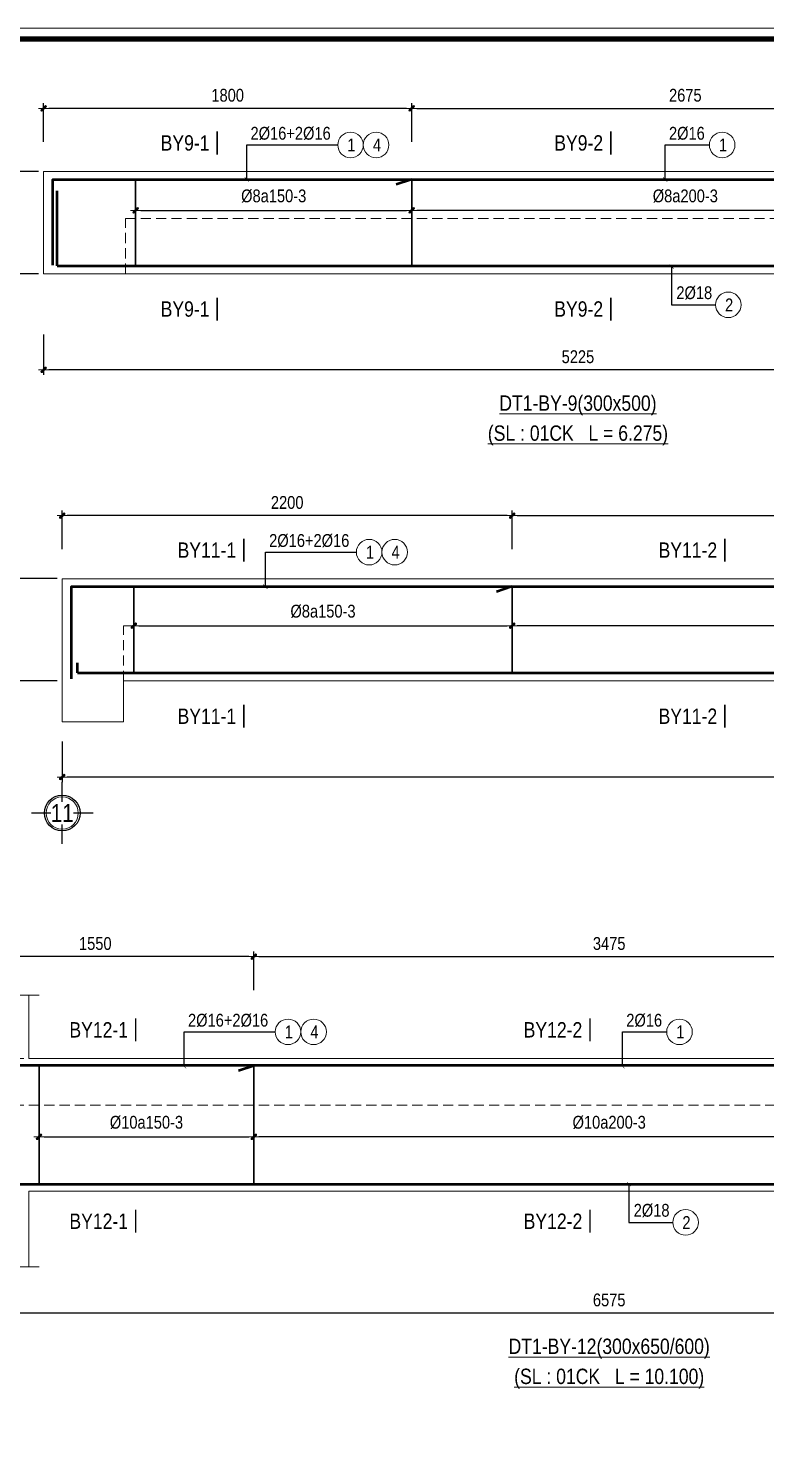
# Model space of a CAD drawing. Header units: millimetres. Extents: x 397144 to 8960116, y 345581 to 674207.
# Drawn here: x 4981100 to 4984705, y 633384 to 640310 of the extents above; entities that cross this region are included whole.
import ezdxf
from ezdxf.enums import TextEntityAlignment as Align
from ezdxf.xclip import XClip

# ---------------------------------------------------------------- set-up
doc = ezdxf.new("R2010")
doc.units = ezdxf.units.MM
doc.header["$XCLIPFRAME"] = 0
doc.header["$PDSIZE"] = -10
doc.linetypes.add('HIDDEN', pattern=[0.375, 0.25, -0.125])
doc.layers.get('0').update_dxf_attribs({"linetype": 'CONTINUOUS'})
doc.layers.get('Defpoints').update_dxf_attribs({"color": 12, "linetype": 'CONTINUOUS'})
for name, color, linetype, lineweight in [('2', 2, 'CONTINUOUS', 20), ('CDAI', 8, 'CONTINUOUS', 30), ('CTHEP', 2, 'CONTINUOUS', 50), ('DBAO', 3, 'CONTINUOUS', 20), ('DGIONG', 4, 'CONTINUOUS', 13), ('KTH', 150, 'CONTINUOUS', 5), ('Net khuat', 8, 'HIDDEN', 13), ('STICK', 1, 'CONTINUOUS', 9), ('TEXT', 7, 'CONTINUOUS', 15)]:
    doc.layers.add(name, color=color, linetype=linetype, lineweight=lineweight)
doc.layers.add('8', color=8, linetype='CONTINUOUS')
doc.styles.add('HELVECONDENSE', font='VHELVCN_0.TTF')
doc.styles.add('Star-HelCon', font='VHELVCN_0.TTF')
doc.styles.add('TTP-HelCon', font='VHELVCN_0.TTF')
doc.styles.add('VNI-HELVE-CONDENSE', font='VHELVCN_0.TTF')
doc.dimstyles.new('kc-25', dxfattribs={"dimtxt": 62.5, "dimasz": 20, "dimexe": 20, "dimexo": 50, "dimgap": 25, "dimtad": 3, "dimdec": 0, "dimzin": 0, "dimdsep": 46, "dimtxsty": 'VNI-HELVE-CONDENSE', "dimblk": 'DIM', "dimcen": 2.5, "dimclrd": 256, "dimclre": 154, "dimclrt": 7, "dimaunit": 1, "dimadec": 0, "dimazin": 0, "dimtfac": 1, "dimtdec": 0, "dimtix": 1, "dimtmove": 0, "dimatfit": 3, "dimldrblk": 'DOT', "dimfxl": 1, "dimtolj": 1, "dimtzin": 0, "dimarcsym": 0})
doc.dimstyles.new('TTP-25', dxfattribs={"dimscale": 25, "dimtxt": 2.5, "dimasz": 1, "dimexe": 1, "dimexo": 1, "dimgap": 0.09, "dimtad": 0, "dimdec": 4, "dimrnd": 5, "dimzin": 9, "dimdsep": 46, "dimtxsty": 'TTP-HelCon', "dimblk": 'Stick1', "dimcen": 0.09, "dimdle": 1.5, "dimclrd": 256, "dimclre": 256, "dimclrt": 7, "dimadec": 0, "dimazin": 0, "dimtfac": 1, "dimtdec": 4, "dimtmove": 0, "dimatfit": 3, "dimldrblk": '_ArchTick1', "dimfxl": 1, "dimtvp": 1, "dimtolj": 1, "dimtzin": 0, "dimarcsym": 0})

# ---------------------------------------------------------------- blocks, each defined once
blk = doc.blocks.new('Stick1')
at = {"layer": 'STICK'}
h = blk.add_hatch(color=256, dxfattribs=at)
edge = h.paths.add_edge_path()
edge.add_line((0.3, 0.5), (-0.5, -0.3))
edge.add_arc((-0.4, -0.4), 0.141, 135, 315)
edge.add_line((-0.3, -0.5), (0.5, 0.3))
edge.add_arc((0.4, 0.4), 0.141, 315, 495)
blk.add_line((1, 0), (-1, 0), dxfattribs=at)
blk.add_lwpolyline([(0.3, 0.5), (-0.5, -0.3, 1), (-0.3, -0.5), (0.5, 0.3, 1), (0.3, 0.5, 1)], format="xyb", dxfattribs=at)
blk = doc.blocks.new('*D510')
at = {"layer": 'Defpoints', "color": 0, "transparency": 16777216}
for p in [(4981174.3, 639918.1), (4981174.3, 639729.1), (4982974.3, 639729.1)]:
    blk.add_point(p, dxfattribs=at)
at = {"layer": 'KTH', "lineweight": -2, "transparency": 16777216}
for p, q in [((4981174.3, 639754.1), (4981174.3, 639943.1)), ((4982949.3, 639918.1), (4981199.3, 639918.1)), ((4982974.3, 639754.1), (4982974.3, 639943.1))]:
    blk.add_line(p, q, dxfattribs=at)
at = {"layer": 'KTH', "lineweight": -2, "transparency": 16777216, "xscale": 25, "yscale": 25, "zscale": 25, "rotation": 180}
blk.add_blockref('Stick1', (4981174.3, 639918.1), dxfattribs=at)
at = {"layer": 'KTH', "lineweight": -2, "transparency": 16777216, "xscale": 25, "yscale": 25, "zscale": 25}
blk.add_blockref('Stick1', (4982974.3, 639918.1), dxfattribs=at)
at = {"layer": 'KTH', "color": 7, "transparency": 16777216, "insert": (4982074.3, 639981.9), "char_height": 62.5, "attachment_point": 5, "style": 'TTP-HelCon'}
blk.add_mtext('\\A1;1800', dxfattribs=at)
blk = doc.blocks.new('_ArchTick1')
at = {"color": 0, "const_width": 3.81}
blk.add_lwpolyline([(-12.7, -12.7), (12.7, 12.7)], dxfattribs=at)
blk = doc.blocks.new('DIM')
h = blk.add_hatch(color=1)
h.paths.add_polyline_path([(0.49, 0.29, 1), (0.29, 0.49), (-0.19, 0), (0.19, 0)])
h.paths.add_polyline_path([(0.19, 0), (-0.19, 0), (-0.49, -0.29, 1), (-0.29, -0.49)])
at = {"color": 9}
for p, q in [((-0.19, 0), (-1.5, 0)), ((0.19, 0), (1.5, 0))]:
    blk.add_line(p, q, dxfattribs=at)
at = {"color": 1}
for p, q in [((-0.49, -0.29), (0.29, 0.49)), ((-0.29, -0.49), (0.49, 0.29)), ((-0.19, 0), (0.19, 0))]:
    blk.add_line(p, q, dxfattribs=at)
blk.add_arc((-0.39, -0.39), 0.138, 135, 315, dxfattribs=at)
blk = doc.blocks.new('*D511')
at = {"layer": 'Defpoints', "color": 0, "transparency": 16777216}
for p in [(4981174.3, 639609.7), (4980924.3, 639109.7), (4981174.3, 639109.7)]:
    blk.add_point(p, dxfattribs=at)
at = {"layer": 'KTH', "lineweight": -2, "transparency": 16777216}
for p, q in [((4981149.3, 639609.7), (4980899.3, 639609.7)), ((4980924.3, 639584.7), (4980924.3, 639134.7)), ((4981149.3, 639109.7), (4980899.3, 639109.7))]:
    blk.add_line(p, q, dxfattribs=at)
at = {"layer": 'KTH', "lineweight": -2, "transparency": 16777216, "xscale": 25, "yscale": 25, "zscale": 25}
for p, rotation in [((4980924.3, 639609.7), 90), ((4980924.3, 639109.7), 270)]:
    blk.add_blockref('Stick1', p, dxfattribs=dict(at, rotation=rotation))
at = {"layer": 'KTH', "color": 7, "transparency": 16777216, "insert": (4980860.5, 639359.7), "char_height": 62.5, "attachment_point": 5, "rotation": 90, "style": 'TTP-HelCon'}
blk.add_mtext('\\A1;500', dxfattribs=at)
blk = doc.blocks.new('*D512')
at = {"layer": 'Defpoints', "color": 0, "transparency": 16777216}
for p in [(4981174.3, 638837.7), (4986399.3, 638837.7), (4981174.3, 638639.7)]:
    blk.add_point(p, dxfattribs=at)
at = {"layer": 'KTH', "lineweight": -2, "transparency": 16777216}
for p, q in [((4981174.3, 638812.7), (4981174.3, 638614.7)), ((4986399.3, 638812.7), (4986399.3, 638614.7)), ((4986374.3, 638639.7), (4981199.3, 638639.7))]:
    blk.add_line(p, q, dxfattribs=at)
at = {"layer": 'KTH', "lineweight": -2, "transparency": 16777216, "xscale": 25, "yscale": 25, "zscale": 25, "rotation": 180}
blk.add_blockref('Stick1', (4981174.3, 638639.7), dxfattribs=at)
at = {"layer": 'KTH', "lineweight": -2, "transparency": 16777216, "xscale": 25, "yscale": 25, "zscale": 25}
blk.add_blockref('Stick1', (4986399.3, 638639.7), dxfattribs=at)
at = {"layer": 'KTH', "color": 7, "transparency": 16777216, "insert": (4983786.8, 638703.5), "char_height": 62.5, "attachment_point": 5, "style": 'TTP-HelCon'}
blk.add_mtext('\\A1;5225', dxfattribs=at)
blk = doc.blocks.new('*D513')
at = {"layer": 'Defpoints', "color": 0, "transparency": 16777216}
for p in [(4985649.3, 639918.1), (4982974.3, 639729.1), (4985649.3, 639729.1)]:
    blk.add_point(p, dxfattribs=at)
at = {"layer": 'KTH', "lineweight": -2, "transparency": 16777216}
for p, q in [((4982974.3, 639754.1), (4982974.3, 639943.1)), ((4982999.3, 639918.1), (4985624.3, 639918.1)), ((4985649.3, 639754.1), (4985649.3, 639943.1))]:
    blk.add_line(p, q, dxfattribs=at)
at = {"layer": 'KTH', "lineweight": -2, "transparency": 16777216, "xscale": 25, "yscale": 25, "zscale": 25, "rotation": 180}
blk.add_blockref('Stick1', (4982974.3, 639918.1), dxfattribs=at)
at = {"layer": 'KTH', "lineweight": -2, "transparency": 16777216, "xscale": 25, "yscale": 25, "zscale": 25}
blk.add_blockref('Stick1', (4985649.3, 639918.1), dxfattribs=at)
at = {"layer": 'KTH', "color": 7, "transparency": 16777216, "insert": (4984311.8, 639981.9), "char_height": 62.5, "attachment_point": 5, "style": 'TTP-HelCon'}
blk.add_mtext('\\A1;2675', dxfattribs=at)
blk = doc.blocks.new('*D515')
at = {"layer": 'Defpoints', "color": 0, "transparency": 16777216}
for p in [(4981624.3, 639559.2), (4982974.3, 639559.2), (4982974.3, 639419.2)]:
    blk.add_point(p, dxfattribs=at)
at = {"layer": 'KTH', "lineweight": -2, "transparency": 16777216}
for p, q in [((4981624.3, 639534.2), (4981624.3, 639394.2)), ((4982974.3, 639534.2), (4982974.3, 639394.2)), ((4981649.3, 639419.2), (4982949.3, 639419.2))]:
    blk.add_line(p, q, dxfattribs=at)
at = {"layer": 'KTH', "lineweight": -2, "transparency": 16777216, "xscale": 25, "yscale": 25, "zscale": 25, "rotation": 180}
blk.add_blockref('Stick1', (4981624.3, 639419.2), dxfattribs=at)
at = {"layer": 'KTH', "lineweight": -2, "transparency": 16777216, "xscale": 25, "yscale": 25, "zscale": 25}
blk.add_blockref('Stick1', (4982974.3, 639419.2), dxfattribs=at)
at = {"layer": 'KTH', "color": 7, "transparency": 16777216, "insert": (4982299.3, 639489.1), "char_height": 62.5, "attachment_point": 5, "style": 'TTP-HelCon'}
blk.add_mtext('\\A1;Þ8a150-3', dxfattribs=at)
blk = doc.blocks.new('*D516')
at = {"layer": 'Defpoints', "color": 0, "transparency": 16777216}
for p in [(4982974.3, 639559.2), (4985649.3, 639559.2), (4982974.3, 639419.2)]:
    blk.add_point(p, dxfattribs=at)
at = {"layer": 'KTH', "lineweight": -2, "transparency": 16777216}
for p, q in [((4982974.3, 639534.2), (4982974.3, 639394.2)), ((4985649.3, 639534.2), (4985649.3, 639394.2)), ((4985624.3, 639419.2), (4982999.3, 639419.2))]:
    blk.add_line(p, q, dxfattribs=at)
at = {"layer": 'KTH', "lineweight": -2, "transparency": 16777216, "xscale": 25, "yscale": 25, "zscale": 25, "rotation": 180}
blk.add_blockref('Stick1', (4982974.3, 639419.2), dxfattribs=at)
at = {"layer": 'KTH', "lineweight": -2, "transparency": 16777216, "xscale": 25, "yscale": 25, "zscale": 25}
blk.add_blockref('Stick1', (4985649.3, 639419.2), dxfattribs=at)
at = {"layer": 'KTH', "color": 7, "transparency": 16777216, "insert": (4984311.8, 639489.1), "char_height": 62.5, "attachment_point": 5, "style": 'TTP-HelCon'}
blk.add_mtext('\\A1;Þ8a200-3', dxfattribs=at)
blk = doc.blocks.new('*D519')
at = {"layer": 'Defpoints', "color": 0, "transparency": 16777216}
for p in [(4981265.3, 637927.1), (4981265.3, 637738.1), (4983465.3, 637738.1)]:
    blk.add_point(p, dxfattribs=at)
at = {"layer": 'KTH', "lineweight": -2, "transparency": 16777216}
for p, q in [((4981265.3, 637763.1), (4981265.3, 637952.1)), ((4983465.3, 637763.1), (4983465.3, 637952.1)), ((4983440.3, 637927.1), (4981290.3, 637927.1))]:
    blk.add_line(p, q, dxfattribs=at)
at = {"layer": 'KTH', "lineweight": -2, "transparency": 16777216, "xscale": 25, "yscale": 25, "zscale": 25, "rotation": 180}
blk.add_blockref('Stick1', (4981265.3, 637927.1), dxfattribs=at)
at = {"layer": 'KTH', "lineweight": -2, "transparency": 16777216, "xscale": 25, "yscale": 25, "zscale": 25}
blk.add_blockref('Stick1', (4983465.3, 637927.1), dxfattribs=at)
at = {"layer": 'KTH', "color": 7, "transparency": 16777216, "insert": (4982365.3, 637990.9), "char_height": 62.5, "attachment_point": 5, "style": 'TTP-HelCon'}
blk.add_mtext('\\A1;2200', dxfattribs=at)
blk = doc.blocks.new('*D520')
at = {"layer": 'Defpoints', "color": 0, "transparency": 16777216}
for p in [(4981265.3, 637618.7), (4981015.3, 637118.7), (4981265.3, 637118.7)]:
    blk.add_point(p, dxfattribs=at)
at = {"layer": 'KTH', "lineweight": -2, "transparency": 16777216}
for p, q in [((4981240.3, 637618.7), (4980990.3, 637618.7)), ((4981015.3, 637593.7), (4981015.3, 637143.7)), ((4981240.3, 637118.7), (4980990.3, 637118.7))]:
    blk.add_line(p, q, dxfattribs=at)
at = {"layer": 'KTH', "lineweight": -2, "transparency": 16777216, "xscale": 25, "yscale": 25, "zscale": 25}
for p, rotation in [((4981015.3, 637618.7), 90), ((4981015.3, 637118.7), 270)]:
    blk.add_blockref('Stick1', p, dxfattribs=dict(at, rotation=rotation))
at = {"layer": 'KTH', "color": 7, "transparency": 16777216, "insert": (4980951.5, 637368.7), "char_height": 62.5, "attachment_point": 5, "rotation": 90, "style": 'TTP-HelCon'}
blk.add_mtext('\\A1;500', dxfattribs=at)
blk = doc.blocks.new('*D521')
at = {"layer": 'Defpoints', "color": 0, "transparency": 16777216}
for p in [(4981265.3, 636846.7), (4989190.3, 636846.7), (4981265.3, 636648.7)]:
    blk.add_point(p, dxfattribs=at)
at = {"layer": 'KTH', "lineweight": -2, "transparency": 16777216}
for p, q in [((4981265.3, 636821.7), (4981265.3, 636623.7)), ((4989190.3, 636821.7), (4989190.3, 636623.7)), ((4989165.3, 636648.7), (4981290.3, 636648.7))]:
    blk.add_line(p, q, dxfattribs=at)
at = {"layer": 'KTH', "lineweight": -2, "transparency": 16777216, "xscale": 25, "yscale": 25, "zscale": 25, "rotation": 180}
blk.add_blockref('Stick1', (4981265.3, 636648.7), dxfattribs=at)
at = {"layer": 'KTH', "lineweight": -2, "transparency": 16777216, "xscale": 25, "yscale": 25, "zscale": 25}
blk.add_blockref('Stick1', (4989190.3, 636648.7), dxfattribs=at)
at = {"layer": 'KTH', "color": 7, "transparency": 16777216, "insert": (4985227.8, 636712.5), "char_height": 62.5, "attachment_point": 5, "style": 'TTP-HelCon'}
blk.add_mtext('\\A1;7925', dxfattribs=at)
blk = doc.blocks.new('*D522')
at = {"layer": 'Defpoints', "color": 0, "transparency": 16777216}
for p in [(4986990.3, 637927.1), (4983465.3, 637738.1), (4986990.3, 637738.1)]:
    blk.add_point(p, dxfattribs=at)
at = {"layer": 'KTH', "lineweight": -2, "transparency": 16777216}
for p, q in [((4983465.3, 637763.1), (4983465.3, 637952.1)), ((4986990.3, 637763.1), (4986990.3, 637952.1)), ((4983490.3, 637927.1), (4986965.3, 637927.1))]:
    blk.add_line(p, q, dxfattribs=at)
at = {"layer": 'KTH', "lineweight": -2, "transparency": 16777216, "xscale": 25, "yscale": 25, "zscale": 25, "rotation": 180}
blk.add_blockref('Stick1', (4983465.3, 637927.1), dxfattribs=at)
at = {"layer": 'KTH', "lineweight": -2, "transparency": 16777216, "xscale": 25, "yscale": 25, "zscale": 25}
blk.add_blockref('Stick1', (4986990.3, 637927.1), dxfattribs=at)
at = {"layer": 'KTH', "color": 7, "transparency": 16777216, "insert": (4985227.8, 637990.9), "char_height": 62.5, "attachment_point": 5, "style": 'TTP-HelCon'}
blk.add_mtext('\\A1;3525', dxfattribs=at)
blk = doc.blocks.new('*D524')
at = {"layer": 'Defpoints', "color": 0, "transparency": 16777216}
for p in [(4981615.3, 637528.7), (4983465.3, 637528.7), (4983465.3, 637388.7)]:
    blk.add_point(p, dxfattribs=at)
at = {"layer": 'KTH', "lineweight": -2, "transparency": 16777216}
for p, q in [((4981615.3, 637503.7), (4981615.3, 637363.7)), ((4983465.3, 637503.7), (4983465.3, 637363.7)), ((4981640.3, 637388.7), (4983440.3, 637388.7))]:
    blk.add_line(p, q, dxfattribs=at)
at = {"layer": 'KTH', "lineweight": -2, "transparency": 16777216, "xscale": 25, "yscale": 25, "zscale": 25, "rotation": 180}
blk.add_blockref('Stick1', (4981615.3, 637388.7), dxfattribs=at)
at = {"layer": 'KTH', "lineweight": -2, "transparency": 16777216, "xscale": 25, "yscale": 25, "zscale": 25}
blk.add_blockref('Stick1', (4983465.3, 637388.7), dxfattribs=at)
at = {"layer": 'KTH', "color": 7, "transparency": 16777216, "insert": (4982540.3, 637458.6), "char_height": 62.5, "attachment_point": 5, "style": 'TTP-HelCon'}
blk.add_mtext('\\A1;Þ8a150-3', dxfattribs=at)
blk = doc.blocks.new('*D525')
at = {"layer": 'Defpoints', "color": 0, "transparency": 16777216}
for p in [(4983465.3, 637528.7), (4986990.3, 637528.7), (4983465.3, 637388.7)]:
    blk.add_point(p, dxfattribs=at)
at = {"layer": 'KTH', "lineweight": -2, "transparency": 16777216}
for p, q in [((4983465.3, 637503.7), (4983465.3, 637363.7)), ((4986990.3, 637503.7), (4986990.3, 637363.7)), ((4986965.3, 637388.7), (4983490.3, 637388.7))]:
    blk.add_line(p, q, dxfattribs=at)
at = {"layer": 'KTH', "lineweight": -2, "transparency": 16777216, "xscale": 25, "yscale": 25, "zscale": 25, "rotation": 180}
blk.add_blockref('Stick1', (4983465.3, 637388.7), dxfattribs=at)
at = {"layer": 'KTH', "lineweight": -2, "transparency": 16777216, "xscale": 25, "yscale": 25, "zscale": 25}
blk.add_blockref('Stick1', (4986990.3, 637388.7), dxfattribs=at)
at = {"layer": 'KTH', "color": 7, "transparency": 16777216, "insert": (4985227.8, 637458.6), "char_height": 62.5, "attachment_point": 5, "style": 'TTP-HelCon'}
blk.add_mtext('\\A1;Þ8a200-3', dxfattribs=at)
blk = doc.blocks.new('dau truc')
blk.add_circle((0, 0), 180)
at = {"layer": '8'}
for p, q in [((0, 127), (0, 345)), ((-127, 0), (-345, 0)), ((345, 0), (127, 0)), ((0, -345), (0, -127))]:
    blk.add_line(p, q, dxfattribs=at)
blk.add_circle((0, 0), 200, dxfattribs=at)
at = {"layer": 'TEXT', "style": 'HELVECONDENSE'}
blk.add_attdef('A', text='', height=233, dxfattribs=at).set_placement((0, 0), align=Align.MIDDLE)
blk = doc.blocks.new('*D536')
at = {"layer": 'Defpoints', "color": 0, "transparency": 16777216}
for p in [(4981152.1, 635044.2), (4982202.1, 635044.2), (4982202.1, 634889.7)]:
    blk.add_point(p, dxfattribs=at)
at = {"layer": 'KTH', "lineweight": -2, "transparency": 16777216}
for p, q in [((4981152.1, 635019.2), (4981152.1, 634864.7)), ((4982202.1, 635019.2), (4982202.1, 634864.7)), ((4981177.1, 634889.7), (4982177.1, 634889.7))]:
    blk.add_line(p, q, dxfattribs=at)
at = {"layer": 'KTH', "lineweight": -2, "transparency": 16777216, "xscale": 25, "yscale": 25, "zscale": 25, "rotation": 180}
blk.add_blockref('Stick1', (4981152.1, 634889.7), dxfattribs=at)
at = {"layer": 'KTH', "lineweight": -2, "transparency": 16777216, "xscale": 25, "yscale": 25, "zscale": 25}
blk.add_blockref('Stick1', (4982202.1, 634889.7), dxfattribs=at)
at = {"layer": 'KTH', "color": 7, "transparency": 16777216, "insert": (4981677.1, 634959.6), "char_height": 62.5, "attachment_point": 5, "style": 'TTP-HelCon'}
blk.add_mtext('\\A1;Þ10a150-3', dxfattribs=at)
blk = doc.blocks.new('*D537')
at = {"layer": 'Defpoints', "color": 0, "transparency": 16777216}
for p in [(4980652.1, 635770.6), (4980652.1, 635581.6), (4982202.1, 635581.6)]:
    blk.add_point(p, dxfattribs=at)
at = {"layer": 'KTH', "lineweight": -2, "transparency": 16777216}
for p, q in [((4980652.1, 635606.6), (4980652.1, 635795.6)), ((4982202.1, 635606.6), (4982202.1, 635795.6)), ((4982177.1, 635770.6), (4980677.1, 635770.6))]:
    blk.add_line(p, q, dxfattribs=at)
at = {"layer": 'KTH', "lineweight": -2, "transparency": 16777216, "xscale": 25, "yscale": 25, "zscale": 25, "rotation": 180}
blk.add_blockref('Stick1', (4980652.1, 635770.6), dxfattribs=at)
at = {"layer": 'KTH', "lineweight": -2, "transparency": 16777216, "xscale": 25, "yscale": 25, "zscale": 25}
blk.add_blockref('Stick1', (4982202.1, 635770.6), dxfattribs=at)
at = {"layer": 'KTH', "color": 7, "transparency": 16777216, "insert": (4981427.1, 635834.4), "char_height": 62.5, "attachment_point": 5, "style": 'TTP-HelCon'}
blk.add_mtext('\\A1;1550', dxfattribs=at)
blk = doc.blocks.new('*D538')
at = {"layer": 'Defpoints', "color": 0, "transparency": 16777216}
for p in [(4985677.1, 635770.6), (4982202.1, 635581.6), (4985677.1, 635581.6)]:
    blk.add_point(p, dxfattribs=at)
at = {"layer": 'KTH', "lineweight": -2, "transparency": 16777216}
for p, q in [((4982202.1, 635606.6), (4982202.1, 635795.6)), ((4985677.1, 635606.6), (4985677.1, 635795.6)), ((4982227.1, 635770.6), (4985652.1, 635770.6))]:
    blk.add_line(p, q, dxfattribs=at)
at = {"layer": 'KTH', "lineweight": -2, "transparency": 16777216, "xscale": 25, "yscale": 25, "zscale": 25, "rotation": 180}
blk.add_blockref('Stick1', (4982202.1, 635770.6), dxfattribs=at)
at = {"layer": 'KTH', "lineweight": -2, "transparency": 16777216, "xscale": 25, "yscale": 25, "zscale": 25}
blk.add_blockref('Stick1', (4985677.1, 635770.6), dxfattribs=at)
at = {"layer": 'KTH', "color": 7, "transparency": 16777216, "insert": (4983939.6, 635834.4), "char_height": 62.5, "attachment_point": 5, "style": 'TTP-HelCon'}
blk.add_mtext('\\A1;3475', dxfattribs=at)
blk = doc.blocks.new('*D540')
at = {"layer": 'Defpoints', "color": 0, "transparency": 16777216}
for p in [(4980652.1, 634253.2), (4987227.1, 634253.2), (4980652.1, 634027.9)]:
    blk.add_point(p, dxfattribs=at)
at = {"layer": 'KTH', "lineweight": -2, "transparency": 16777216}
for p, q in [((4980652.1, 634228.2), (4980652.1, 634002.9)), ((4987227.1, 634228.2), (4987227.1, 634002.9)), ((4987202.1, 634027.9), (4980677.1, 634027.9))]:
    blk.add_line(p, q, dxfattribs=at)
at = {"layer": 'KTH', "lineweight": -2, "transparency": 16777216, "xscale": 25, "yscale": 25, "zscale": 25, "rotation": 180}
blk.add_blockref('Stick1', (4980652.1, 634027.9), dxfattribs=at)
at = {"layer": 'KTH', "lineweight": -2, "transparency": 16777216, "xscale": 25, "yscale": 25, "zscale": 25}
blk.add_blockref('Stick1', (4987227.1, 634027.9), dxfattribs=at)
at = {"layer": 'KTH', "color": 7, "transparency": 16777216, "insert": (4983939.6, 634091.7), "char_height": 62.5, "attachment_point": 5, "style": 'TTP-HelCon'}
blk.add_mtext('\\A1;6575', dxfattribs=at)
blk = doc.blocks.new('*D542')
at = {"layer": 'Defpoints', "color": 0, "transparency": 16777216}
for p in [(4982202.1, 635044.2), (4985677.1, 635044.2), (4982202.1, 634889.7)]:
    blk.add_point(p, dxfattribs=at)
at = {"layer": 'KTH', "lineweight": -2, "transparency": 16777216}
for p, q in [((4982202.1, 635019.2), (4982202.1, 634864.7)), ((4985677.1, 635019.2), (4985677.1, 634864.7)), ((4985652.1, 634889.7), (4982227.1, 634889.7))]:
    blk.add_line(p, q, dxfattribs=at)
at = {"layer": 'KTH', "lineweight": -2, "transparency": 16777216, "xscale": 25, "yscale": 25, "zscale": 25, "rotation": 180}
blk.add_blockref('Stick1', (4982202.1, 634889.7), dxfattribs=at)
at = {"layer": 'KTH', "lineweight": -2, "transparency": 16777216, "xscale": 25, "yscale": 25, "zscale": 25}
blk.add_blockref('Stick1', (4985677.1, 634889.7), dxfattribs=at)
at = {"layer": 'KTH', "color": 7, "transparency": 16777216, "insert": (4983939.6, 634959.6), "char_height": 62.5, "attachment_point": 5, "style": 'TTP-HelCon'}
blk.add_mtext('\\A1;Þ10a200-3', dxfattribs=at)
blk = doc.blocks.new('MC')
at = {"layer": 'CTHEP', "const_width": 10}
blk.add_lwpolyline([(0, 150), (0, 0)], dxfattribs=at)
at = {"layer": 'TEXT', "style": 'TTP-HelCon'}
blk.add_attdef('A', text='', height=100, dxfattribs=at).set_placement((-50, 25.5), align=Align.RIGHT)
blk = doc.blocks.new('CHG_XX_Khung ten')
blk.add_lwpolyline([(15, 579), (826, 579), (826, 15), (15, 15)], close=True)
at = {"color": 4, "linetype": 'Continuous', "const_width": 1}
blk.add_lwpolyline([(17, 577), (824, 577), (824, 17), (17, 17)], close=True, dxfattribs=at)
blk = doc.blocks.new('BY-18')
at = {"layer": 'CTHEP'}
blk.add_line((5138019.31863, 546695.82682), (5214372.22878, 546695.77869), dxfattribs=at)
for points in [[(5214555.59356, 546376.57918), (5214555.59356, 547004.7664), (5137865.59357, 547004.84194)], [(5153373.34267, 546382.82784), (5162804.59965, 546382.82083), (5163384.46139, 546382.81892), (5170035.59357, 546382.79064), (5170609.63908, 546382.78875), (5214493.76072, 546382.7666), (5214493.76072, 546905.64212)]]:
    blk.add_lwpolyline(points, dxfattribs=at)
at = {"layer": 'DBAO'}
blk.add_lwpolyline([(5162910.95484, 547043.68418), (5137835.59357, 547043.85344), (5137835.59357, 546343.84194), (5137835.59357, 546343.84194), (5137835.59357, 546023.84194)], dxfattribs=at)
at = {"layer": 'Net khuat', "ltscale": 200}
blk.add_lwpolyline([(5137835.59357, 546343.84194), (5137835.59357, 546343.84194), (5138435.59357, 546343.84194), (5138435.59357, 546813.84194), (5214585.59357, 546813.84194)], dxfattribs=at)

msp = doc.modelspace()

# ---------------------------------------------------------------- linework, layer by layer
at = {"layer": 'CDAI', "ltscale": 52.5}
for p, q in [((4981624.32329, 639574.68572), (4981624.32329, 639144.68572)), ((4982974.32329, 639574.68572), (4982974.32329, 639144.68572)), ((4981615.34869, 637583.65846), (4981615.34869, 637153.65846)), ((4983465.34869, 637583.65846), (4983465.34869, 637153.65846)), ((4981152.09533, 635238.21023), (4981152.09533, 634658.21023)), ((4982202.09533, 635238.21023), (4982202.09533, 634658.21023))]:
    msp.add_line(p, q, dxfattribs=at)
at = {"layer": 'CTHEP'}
for p, q in [((4982973.32329, 639570.68572), (4982898.32329, 639545.68572)), ((4981240.94379, 639148.68572), (4981240.94379, 639515.72099)), ((4983464.34869, 637579.65846), (4983389.34869, 637554.65846)), ((4981340.34869, 637157.65846), (4981340.34869, 637207.65846)), ((4990702.09532, 635238.21023), (4977047.09533, 635238.21023)), ((4982127.09533, 635213.21023), (4982202.09533, 635238.21023))]:
    msp.add_line(p, q, dxfattribs=at)
for points in [[(4981219.32329, 639150.71369), (4981219.32329, 639570.68572), (4987399.3233, 639570.68572), (4987399.3233, 639147.15367), (4987399.3233, 639147.15367)], [(4981240.94379, 639148.68572), (4987370.06877, 639148.68572)], [(4981310.34869, 637129.65846), (4981310.34869, 637579.65846), (4989140.34869, 637579.65846), (4989140.34869, 637129.65846), (4989140.34869, 637129.65846)], [(4981340.34869, 637157.65846), (4989110.34869, 637157.65846)], [(4977102.09533, 635043.19602), (4977102.09533, 634658.21023), (4990652.09532, 634658.21023)]]:
    msp.add_lwpolyline(points, dxfattribs=at)
at = {"layer": 'DBAO'}
for p, q in [((4981265.34869, 637618.65846), (4989190.34869, 637618.65846)), ((4981265.34869, 636918.65846), (4981265.34869, 637618.65846)), ((4988890.34869, 637118.65846), (4981565.34869, 637118.65846)), ((4981565.34869, 637118.65846), (4981565.34869, 636918.65846)), ((4981565.34869, 636918.65846), (4981265.34869, 636918.65846))]:
    msp.add_line(p, q, dxfattribs=at)
for points in [[(4981174.32329, 639609.68572), (4987449.3233, 639609.68572), (4987449.3233, 639609.68572), (4987449.3233, 639109.68572), (4981174.32329, 639109.68572), (4981174.32329, 639109.68572), (4981174.32329, 639609.68572), (4981174.32329, 639609.68572)], [(4981102.09533, 635581.60457), (4981102.09533, 635273.21023), (4987002.09532, 635273.21023)], [(4981102.09533, 634253.21023), (4981102.09533, 634623.21023), (4987002.09532, 634623.21023)]]:
    msp.add_lwpolyline(points, dxfattribs=at)
at = {"layer": 'DGIONG'}
for points in [[(4980602.09533, 635581.60457), (4980827.09533, 635581.60457), (4980827.09533, 635631.60457), (4980927.09533, 635531.60457), (4980927.09533, 635581.60457), (4981152.09533, 635581.60457)], [(4980602.09533, 634253.21023), (4980827.09533, 634253.21023), (4980827.09533, 634303.21023), (4980927.09533, 634203.21023), (4980927.09533, 634253.21023), (4981152.09533, 634253.21023)]]:
    msp.add_lwpolyline(points, dxfattribs=at)
for centre in [(4982675.02697, 639739.19483), (4982800.02697, 639739.19483), (4984491.98394, 639739.19483), (4984521.84503, 638957.64146), (4982766.05237, 637748.16757), (4982891.05237, 637748.16757), (4982369.299, 635402.71934), (4982494.299, 635402.71934), (4984283.3375, 635402.71934), (4984313.19859, 634471.16597)]:
    msp.add_circle(centre, 62.5, dxfattribs=at)
at = {"layer": 'Net khuat', "ltscale": 200}
for p, q in [((4981574.32329, 639109.68572), (4981574.32329, 639379.68572)), ((4981574.32329, 639379.68572), (4987149.3233, 639379.68572)), ((4981174.32329, 639109.68572), (4981574.32329, 639109.68572)), ((4981565.34869, 637118.65846), (4981565.34869, 637388.65846)), ((4981565.34869, 637388.65846), (4988890.34869, 637388.65846)), ((4980652.09533, 635273.21023), (4981102.09533, 635273.21023)), ((4980952.09533, 635044.18697), (4990302.09532, 635044.18697))]:
    msp.add_line(p, q, dxfattribs=at)

# ---------------------------------------------------------------- block references
at = {"xscale": 0.75, "yscale": 0.75, "zscale": 0.75}
for p, values in [((4982022.98309, 639692.58006), {'A': 'BY9-1'}), ((4983947.30573, 639692.58006), {'A': 'BY9-2'}), ((4982022.98309, 638880.55195), {'A': 'BY9-1'}), ((4983947.30573, 638880.55195), {'A': 'BY9-2'}), ((4982153.45672, 637701.5528), {'A': 'BY11-1'}), ((4984505.14085, 637701.5528), {'A': 'BY11-2'}), ((4982153.45672, 636889.52468), {'A': 'BY11-1'}), ((4984505.14085, 636889.52468), {'A': 'BY11-2'}), ((4981624.52361, 635356.10457), {'A': 'BY12-1'}), ((4983845.62335, 635356.10457), {'A': 'BY12-2'}), ((4981624.52361, 634420.325), {'A': 'BY12-1'}), ((4983845.62335, 634420.325), {'A': 'BY12-2'})]:
    msp.add_blockref('MC', p, dxfattribs=at).add_auto_attribs(values)
at = {"layer": '2', "ltscale": 300}
ref = msp.add_blockref('dau truc', (4981265.34869, 636472.81605), dxfattribs=dict(at, xscale=0.4367131292819977, yscale=0.4367131292819977, zscale=0.4367131292819977))
ref.add_attrib('A', '11', dxfattribs={"layer": 'TEXT', "height": 87.5, "style": 'HELVECONDENSE'}).set_placement((4981265.34869, 636472.81605), align=Align.MIDDLE)
at = {"layer": 'CDAI'}
ref = msp.add_blockref('BY-18', (-155872.1137, 90077.61956), dxfattribs=at)
XClip(ref).set_block_clipping_path([(5153708.7251871489, 545383.9149521468), (5170810.3260711264, 547704.4349580166)])
ref = msp.add_blockref('BY-18', (-172036.49636, 87743.96374), dxfattribs=at)
XClip(ref).set_block_clipping_path([(5169868.4667824525, 545261.8675704836), (5186892.9658122761, 547704.4349580166)])

# ---------------------------------------------------------------- texts
at = {"layer": 'TEXT', "style": 'TTP-HelCon'}
for s, p in [('2Þ16+2Þ16', (4982186.02495, 639765.04778)), ('2Þ16', (4984231.86005, 639765.04778)), ('2Þ18', (4984268.03717, 638985.53852)), ('2Þ16+2Þ16', (4982277.05035, 637774.02051)), ('2Þ16+2Þ16', (4981880.29698, 635428.57228)), ('2Þ16', (4984023.21361, 635428.57228)), ('2Þ18', (4984059.39073, 634499.06303))]:
    msp.add_text(s, height=62.5, dxfattribs=at).set_placement(p)
at = {"layer": 'TEXT', "style": 'Star-HelCon'}
for s, p in [('1', (4982679.19363, 639739.19483)), ('4', (4982804.19363, 639739.19483)), ('1', (4984496.15061, 639739.19483)), ('2', (4984526.0117, 638957.64146)), ('1', (4982770.21904, 637748.16757)), ('4', (4982895.21904, 637748.16757)), ('1', (4982373.46567, 635402.71934)), ('4', (4982498.46567, 635402.71934)), ('1', (4984287.50416, 635402.71934)), ('2', (4984317.36526, 634471.16597))]:
    msp.add_text(s, height=62.5, dxfattribs=at).set_placement(p, align=Align.MIDDLE)
at = {"layer": 'TEXT', "style": 'TTP-HelCon'}
for s, p in [('%%UDT1-BY-9(300x500)', (4983786.82329, 638439.70785)), ('%%U(SL : 01CK   L = 6.275)', (4983786.82329, 638292.81326)), ('%%UDT1-BY-12(300x650/600)', (4983939.59533, 633827.8894)), ('%%U(SL : 01CK   L = 10.100)', (4983939.59533, 633680.9948))]:
    msp.add_text(s, height=75, dxfattribs=at).set_placement(p, align=Align.CENTER)

# ---------------------------------------------------------------- dimensions: what is measured, and where the dimension line sits
at = {"layer": 'KTH'}
for base, p1, p2, picture, middle in [((4981174.32329, 639918.08006), (4982974.32329, 639729.08006), (4981174.32329, 639729.08006), '*D510', (4982074.32329, 639981.9134)), ((4981174.32329, 638639.70785), (4986399.32329, 638837.68572), (4981174.32329, 638837.68572), '*D512', (4983786.82329, 638703.54119)), ((4981265.34869, 637927.0528), (4983465.34869, 637738.0528), (4981265.34869, 637738.0528), '*D519', (4982365.34869, 637990.88613)), ((4981265.34869, 636648.68059), (4989190.34869, 636846.65846), (4981265.34869, 636846.65846), '*D521', (4985227.84869, 636712.51392)), ((4980652.09533, 635770.60457), (4982202.09533, 635581.60457), (4980652.09533, 635581.60457), '*D537', (4981427.09533, 635834.4379)), ((4980652.09533, 634027.8894), (4987227.09532, 634253.21023), (4980652.09533, 634253.21023), '*D540', (4983939.59533, 634091.72273))]:
    dim = msp.add_linear_dim(base=base, p1=p1, p2=p2, dimstyle='TTP-25', override={"dimtmove": 1}, dxfattribs=at)
    dim.commit()
    dim.dimension.update_dxf_attribs({"geometry": picture, "text_midpoint": middle})
for base, p1, p2, angle, picture, middle in [((4985649.3233, 639918.08006), (4982974.32329, 639729.08006), (4985649.3233, 639729.08006), 180, '*D513', (4984311.8233, 639981.9134)), ((4980924.32329, 639109.68572), (4981174.32329, 639609.68572), (4981174.32329, 639109.68572), 270, '*D511', (4980860.48996, 639359.68572)), ((4986990.34869, 637927.0528), (4983465.34869, 637738.0528), (4986990.34869, 637738.0528), 180, '*D522', (4985227.84869, 637990.88613)), ((4981015.34869, 637118.65846), (4981265.34869, 637618.65846), (4981265.34869, 637118.65846), 270, '*D520', (4980951.51536, 637368.65846)), ((4985677.09532, 635770.60457), (4982202.09533, 635581.60457), (4985677.09532, 635581.60457), 180, '*D538', (4983939.59533, 635834.4379))]:
    dim = msp.add_linear_dim(base=base, p1=p1, p2=p2, angle=angle, dimstyle='TTP-25', override={"dimtmove": 1}, dxfattribs=at)
    dim.commit()
    dim.dimension.update_dxf_attribs({"geometry": picture, "text_midpoint": middle})
for base, p1, p2, text, picture, middle in [((4982974.32329, 639419.19527), (4981624.32329, 639559.20845), (4982974.32329, 639559.20845), 'Þ8a150-3', '*D515', (4982299.32329, 639489.11194)), ((4983465.34869, 637388.65846), (4981615.34869, 637528.67164), (4983465.34869, 637528.67164), 'Þ8a150-3', '*D524', (4982540.34869, 637458.57512)), ((4982202.09533, 634889.67982), (4981152.09533, 635044.18697), (4982202.09533, 635044.18697), 'Þ10a150-3', '*D536', (4981677.09533, 634959.59648))]:
    dim = msp.add_linear_dim(base=base, p1=p1, p2=p2, text=text, dimstyle='TTP-25', override={"dimtmove": 1}, dxfattribs=at)
    dim.commit()
    dim.dimension.update_dxf_attribs({"geometry": picture, "text_midpoint": middle})
for base, p1, p2, text, picture, middle in [((4982974.32329, 639419.19527), (4985649.3233, 639559.20845), (4982974.32329, 639559.20845), 'Þ8a200-3', '*D516', (4984311.8233, 639489.11194)), ((4983465.34869, 637388.65846), (4986990.34869, 637528.67164), (4983465.34869, 637528.67164), 'Þ8a200-3', '*D525', (4985227.84869, 637458.57512)), ((4982202.09533, 634889.67982), (4985677.09532, 635044.18697), (4982202.09533, 635044.18697), 'Þ10a200-3', '*D542', (4983939.59533, 634959.59648))]:
    dim = msp.add_linear_dim(base=base, p1=p1, p2=p2, angle=180, text=text, dimstyle='TTP-25', override={"dimtmove": 1}, dxfattribs=at)
    dim.commit()
    dim.dimension.update_dxf_attribs({"geometry": picture, "text_midpoint": middle})

# ---------------------------------------------------------------- leaders
at = {"layer": 'DGIONG'}
for points in [[(4982167.51318, 639570.68572), (4982167.51291, 639739.19483), (4982612.52697, 639739.19483)], [(4984213.34828, 639570.68572), (4984213.34802, 639739.19483), (4984429.48394, 639739.19483)], [(4984245.0254, 639144.68572), (4984245.02514, 638957.64146), (4984459.34503, 638957.64146)], [(4982258.53858, 637579.65846), (4982258.53831, 637748.16757), (4982703.55237, 637748.16757)], [(4981861.78521, 635234.21023), (4981861.78495, 635402.71934), (4982306.799, 635402.71934)], [(4984004.70184, 635234.21023), (4984004.70158, 635402.71934), (4984220.8375, 635402.71934)], [(4984036.37896, 634658.21023), (4984036.37869, 634471.16597), (4984250.69859, 634471.16597)]]:
    msp.add_leader(points, dimstyle='kc-25', override={"dimtad": 0, "dimldrblk": 'ArchTick', "dimfxl": 100, "dimarcsym": 1}, dxfattribs=at)

# ---------------------------------------------------------------- next in the draw order: block references
at = {"layer": 'KTH', "ltscale": 0.8, "xscale": 25.92478421702978, "yscale": 25.92478421702978, "zscale": 25.92478421702978}
msp.add_blockref('CHG_XX_Khung ten', (4975456.08674, 625299.06132), dxfattribs=at)

doc.saveas('drawing.dxf')
